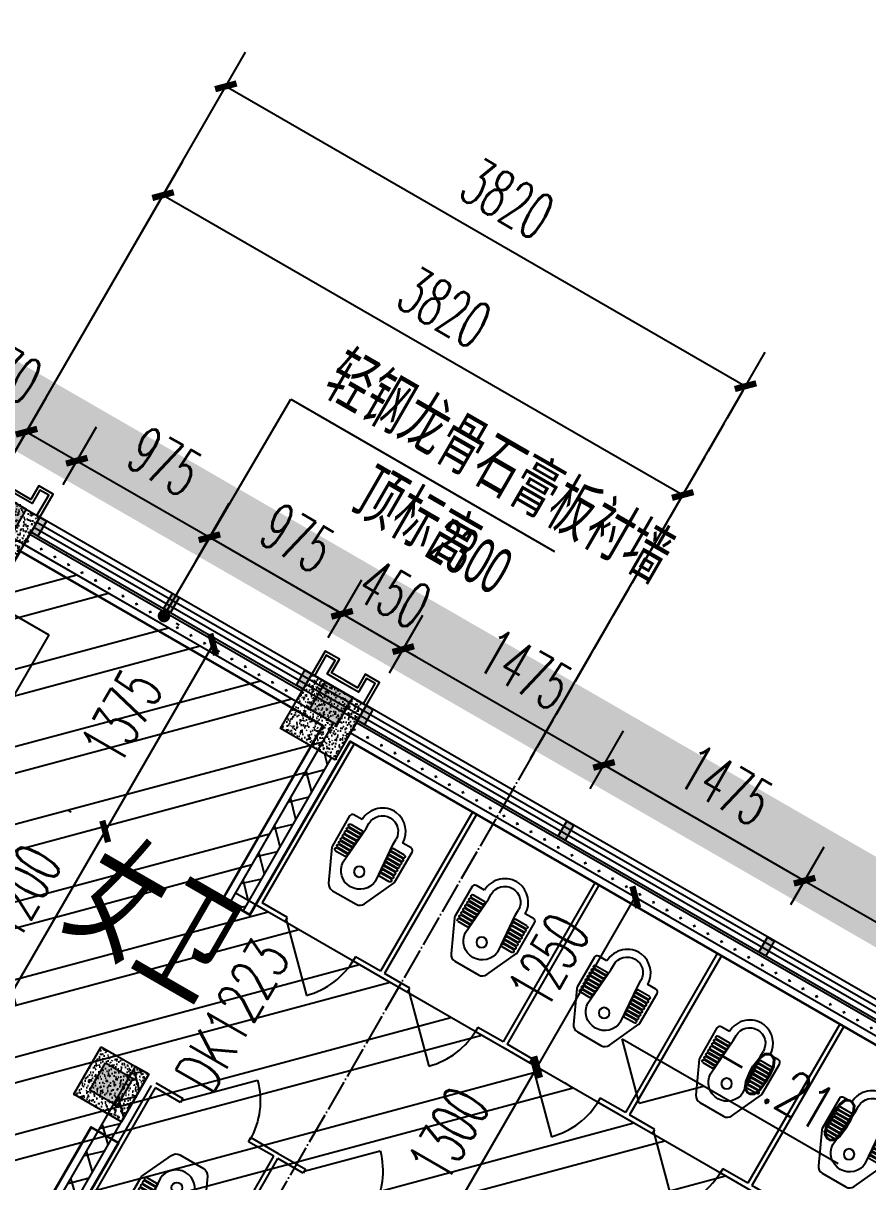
# Model space of a CAD drawing. Header units: millimetres. Extents: x 216654360 to 218309126, y 218099985 to 219647706.
# Drawn here: x 217930284 to 217935662, y 218956292 to 218963670 of the extents above; entities that cross this region are included whole.
import ezdxf
from ezdxf.xclip import XClip

# ---------------------------------------------------------------- set-up
doc = ezdxf.new("R2010")
doc.units = ezdxf.units.MM
doc.header["$LTSCALE"] = 1000
doc.header["$XCLIPFRAME"] = 0
doc.linetypes.add('DASH', pattern=[0.35, 0.25, -0.1])
doc.linetypes.add('DOTE', pattern=[2.4200000000000004, 2, -0.2, 0.02, -0.2])
for name, color, linetype in [('A-ANNO-DIMS', 3, 'Continuous'), ('A-ANNO-DOTE', 1, 'DOTE'), ('A-ANNO-IDEN-LEVL', 3, 'Continuous'), ('A-ANNO-TXT', 7, 'Continuous'), ('A-COLU', 2, 'Continuous'), ('A-COLU-CONC', 2, 'Continuous'), ('A-DOOR', 4, 'Continuous'), ('A-DOOR-HOLE', 161, 'Continuous'), ('A-DOOR-IDEN', 53, 'Continuous'), ('A-FLOR-SPCL', 245, 'Continuous'), ('A-FLOR-STRS', 51, 'Continuous'), ('A-FLOR-TPTN', 135, 'Continuous'), ('A-WALL-CURT', 111, 'Continuous'), ('A-WALL-FIL', 2, 'Continuous'), ('A-WALL-MSNW', 2, 'Continuous'), ('A-WALL-PATT', 252, 'Continuous'), ('A-WALL-SHEA', 2, 'Continuous'), ('DIM_LEAD', 3, 'Continuous'), ('PUB_TEXT', 7, 'Continuous'), ('WINDOW', 4, 'Continuous'), ('洁具', 7, 'Continuous'), ('现状植物', 3, 'Continuous')]:
    doc.layers.add(name, color=color, linetype=linetype)
doc.layers.add('内装控制线', color=6, linetype='Continuous', lineweight=35)
doc.styles.add('_TCH_DIM', font='JZFZ_ENA', dxfattribs={"width": 0.7, "bigfont": 'JZFZ_CNB'})
doc.styles.add('_TCH_DIM_T3', font='SIMPLEX.shx', dxfattribs={"width": 0.5647058823529413, "bigfont": 'GBCBIG.shx'})
doc.styles.add('A_DIM', font='SIMPLEX', dxfattribs={"width": 0.7, "bigfont": 'HZ'})
doc.styles.get("Standard").update_dxf_attribs({"font": 'gbenor.shx', "bigfont": 'gbcbig.shx'})
doc.dimstyles.new('_TCH_ARCH&&100', dxfattribs={"dimtxt": 297.5, "dimasz": 100, "dimexe": 250, "dimexo": 300, "dimgap": 126.25, "dimtad": 1, "dimdec": 0, "dimzin": 0, "dimdsep": 46, "dimtxsty": '_TCH_DIM_T3', "dimblk": 'ARCHTICK', "dimcen": 0.09, "dimclrt": 7, "dimazin": 2, "dimtfac": 1, "dimtdec": 0, "dimtix": 1, "dimtmove": 2, "dimatfit": 3, "dimfxl": 100, "dimtolj": 1, "dimtzin": 0, "dimarcsym": 0})
pattern_1 = [(45, (100, 0), (-100.0001016555733, 100.0001016555733), []), (135, (100, 0), (-100.0001016555733, -100.0001016555733), [])]
pattern_2 = [(45, (-6165862.115936437, -59468.31280915767), (-50.00000133031197, 50.00000133031199), [16, -54.71068]), (135, (-6165750.802216437, -59468.31280915767), (-50.00000133031199, -50.00000133031197), [16, -54.71068])]

# ---------------------------------------------------------------- blocks, each defined once
blk = doc.blocks.new('123sfg')
at = {"layer": 'A-FLOR-STRS', "color": 1, "linetype": 'DASH', "const_width": 0.5}
blk.add_lwpolyline([(-435.7520347369718, -1148.388286254316), (-511.1115516244317, -1148.388286254316), (-511.3552337155952, -1165.729753827507), (-511.0830312329153, -1166.330356907861), (-509.862566358549, -1167.165920006349), (-509.899666979044, -1175.035179553675), (-511.2151629207592, -1175.819181181321), (-511.5013152034771, -1176.37444855023), (-511.8447741047139, -1217.800621691689), (-511.7709169440395, -1218.378271135507), (-511.5875886529493, -1218.902143048302), (-509.7669051376688, -1219.661976483888), (-509.385862355567, -1219.696680274913), (-508.9938257462936, -1221.561295600962), (-505.3071537641226, -1224.627778107655), (-496.1454937860653, -1225.778210952126), (-492.040455449508, -1227.508854247053), (-490.6770727478661, -1229.040993421052), (-491.1780902189776, -1234.403478215337), (-491.8354530945844, -1240.873174603801), (-495.3054724940848, -1245.831589563697), (-496.0934880015939, -1248.609740337537), (-498.2702817226327, -1262.571470302767), (-497.9822436700924, -1324.142034435703)], dxfattribs=at)
blk = doc.blocks.new('2929sk')
at = {"layer": 'A-ANNO-DOTE', "ltscale": 0.1}
blk.add_line((-22108.41759934928, -98506.28522877552), (-22108.41759934928, -79972.76195832115), dxfattribs=at)
blk = doc.blocks.new('123sttyt')
at = {"layer": 'A-COLU-CONC'}
h = blk.add_hatch(dxfattribs=at)
h.set_pattern_fill('混凝土', scale=10)
h.set_pattern_definition([(49.99999999999999, (458507.2726841327, 226049.4547714085), (71.72601826007535, -6.275213498259511), [7.5, -82.5]), (355, (458507.2726841327, 226049.4547714085), (-13.8751333613, 75.21921337000119), [6, -66]), (100.4514, (458513.2498521327, 226048.9318374085), (57.85093817140216, 68.94395420609536), [6.374019000000001, -70.1142112]), (46.18420000000002, (458507.2726841327, 226069.4547714085), (106.7241048625644, -16.55190143290181), [11.25, -123.75]), (96.6356, (458516.1663586327, 226068.0754407085), (93.46627055487033, 97.41178709004417), [9.561028799999999, -105.1713]), (351.1842, (458507.2726841327, 226069.4547714085), (93.46619451336272, 97.41186009253246), [9, -99]), (21, (458517.2726841327, 226064.4547714085), (59.69070521184616, -40.26188906653388), [7.5, -82.5]), (326.0000000000001, (458517.2726841327, 226064.4547714085), (24.33153319215817, 72.5150045046853), [6, -66]), (71.4514, (458522.2469074327, 226061.0996108085), (84.02226285814899, 32.25304967099524), [6.374019000000001, -70.1142112]), (37.50000000000001, (458507.2726841327, 226049.4547714085), (1.215985531729067, 33.28938538313115), [0, -65.19999999999999, 0, -67, 0, -66.25]), (7.499999999999999, (458507.2726841327, 226049.4547714085), (26.30695374421486, 39.44117118823603), [0, -38.2, 0, -63.7, 0, -25.25]), (327.5, (458484.9726841327, 226049.4547714085), (53.3822436172409, -2.255487173437976), [0, -25, 0, -78, 0, -103.5]), (317.5, (458474.9726841327, 226049.4547714085), (58.31861693423862, 10.01049823323177), [0, -32.5, 0, -51.8, 0, -73.5])])
h.paths.add_polyline_path([(6523019.330466915, 268461.0957909399), (6523419.330466915, 268461.0957909399), (6523419.330466892, 268061.0957909399), (6523019.330466892, 268061.0957909399)])
h = blk.add_hatch(color=256, dxfattribs=at)
h.dxf.hatch_style = 1
h.paths.add_polyline_path([(6523119.330466904, 268461.0957909399), (6523319.330466904, 268461.0957909399), (6523319.330466904, 268261.0957909399), (6523119.330466904, 268261.0957909399)])
at = {"layer": 'A-COLU'}
for points in [[(6523019.330466915, 268461.0957909399), (6523419.330466915, 268461.0957909399), (6523419.330466892, 268061.0957909399), (6523019.330466892, 268061.0957909399)], [(6523119.330466904, 268461.0957909399), (6523319.330466904, 268461.0957909399), (6523319.330466904, 268261.0957909399), (6523119.330466904, 268261.0957909399)]]:
    blk.add_lwpolyline(points, close=True, dxfattribs=at)
blk = doc.blocks.new('25tqdryui')
at = {"layer": 'A-COLU-CONC'}
h = blk.add_hatch(dxfattribs=at)
h.set_pattern_fill('混凝土', scale=10)
h.set_pattern_definition([(49.99999999999999, (0, 0), (71.72601826007535, -6.275213498259511), [7.5, -82.5]), (355, (0, 0), (-13.8751333613, 75.21921337000119), [6, -66]), (100.4514, (5.977168000000001, -0.522934), (57.85093817140216, 68.94395420609536), [6.374019000000001, -70.1142112]), (46.18420000000002, (0, 20), (106.7241048625644, -16.55190143290181), [11.25, -123.75]), (96.6356, (8.8936745, 18.6206693), (93.46627055487033, 97.41178709004417), [9.561028799999999, -105.1713]), (351.1842, (0, 20), (93.46619451336272, 97.41186009253246), [9, -99]), (21, (10, 15), (59.69070521184616, -40.26188906653388), [7.5, -82.5]), (326.0000000000001, (10, 15), (24.33153319215817, 72.5150045046853), [6, -66]), (71.4514, (14.9742233, 11.6448394), (84.02226285814899, 32.25304967099524), [6.374019000000001, -70.1142112]), (37.50000000000001, (0, 0), (1.215985531729067, 33.28938538313115), [0, -65.19999999999999, 0, -67, 0, -66.25]), (7.499999999999999, (0, 0), (26.30695374421486, 39.44117118823603), [0, -38.2, 0, -63.7, 0, -25.25]), (327.5, (-22.3, 0), (53.3822436172409, -2.255487173437976), [0, -25, 0, -78, 0, -103.5]), (317.5, (-32.3, 0), (58.31861693423862, 10.01049823323177), [0, -32.5, 0, -51.8, 0, -73.5])])
h.paths.add_polyline_path([(6523044.330466904, 268536.0957909399), (6523394.330466904, 268536.0957909399), (6523394.330466904, 268186.0957909399), (6523044.330466904, 268186.0957909399)])
h = blk.add_hatch(color=256, dxfattribs=at)
h.dxf.hatch_style = 1
h.paths.add_polyline_path([(6523119.330466904, 268461.0957909399), (6523319.330466904, 268461.0957909399), (6523319.330466904, 268261.0957909399), (6523119.330466904, 268261.0957909399)])
at = {"layer": 'A-COLU'}
for points in [[(6523044.330466904, 268536.0957909399), (6523394.330466904, 268536.0957909399), (6523394.330466904, 268186.0957909399), (6523044.330466904, 268186.0957909399)], [(6523119.330466904, 268461.0957909399), (6523319.330466904, 268461.0957909399), (6523319.330466904, 268261.0957909399), (6523119.330466904, 268261.0957909399)], [(6523119.330466904, 268461.0957909399), (6523319.330466904, 268461.0957909399), (6523319.330466904, 268261.0957909399), (6523119.330466904, 268261.0957909399)]]:
    blk.add_lwpolyline(points, close=True, dxfattribs=at)
blk = doc.blocks.new('123arrt')
at = {"layer": 'A-COLU'}
for name, p in [('123sttyt', (-2400, 2799.999975732382)), ('123sttyt', (0, 2799.999975732382)), ('25tqdryui', (0, 0))]:
    blk.add_blockref(name, p, dxfattribs=at)
blk = doc.blocks.new('atyyj')
at = {"color": 6}
for points in [[(6087145.846531308, 41917.42876004828), (6087145.850708799, 41917.44223488616), (6087145.850708793, 42287.44228338455), (6087040.833285737, 42287.42880854666), (6087040.833285737, 42187.42880854666), (6086945.833285737, 42187.42880854666), (6086850.833285737, 42187.42880854666), (6086850.833285737, 42287.42880854666), (6086745.844134575, 42287.41532826515), (6086745.844134575, 42117.42884835148)], [(6087125.83328574, 42117.42884835148), (6087125.833285737, 42267.42880854666), (6087060.833285737, 42267.42880854666), (6087060.833285737, 42167.42880854666), (6086945.833285737, 42167.42880854666), (6086830.833285737, 42167.42880854666), (6086830.833285737, 42267.42880854666), (6086765.833285737, 42267.42880854666), (6086765.833285737, 42117.42884835148)]]:
    blk.add_lwpolyline(points, dxfattribs=at)
at = {"layer": 'A-COLU'}
blk.add_blockref('123sttyt', (-436273.4971811436, -226343.666958125), dxfattribs=at)
blk = doc.blocks.new('234eryayyui')
h = blk.add_hatch(color=251)
h.dxf.hatch_style = 1
h.paths.add_polyline_path([(6065420.674966354, 42391.641019584), (6065470.674966354, 42391.641019584), (6065470.67447537, 42281.641019584), (6065420.67447537, 42281.641019584)])
at = {"layer": 'WINDOW'}
blk.add_lwpolyline([(6065420.674966354, 42391.641019584), (6065470.674966354, 42391.641019584), (6065470.67447537, 42281.641019584), (6065420.67447537, 42281.641019584)], close=True, dxfattribs=at)
blk = doc.blocks.new('124ety6')
at = {"layer": 'A-COLU-CONC', "color": 7}
for p in [(50.00656908191741, 6.189834675751626e-05), (1025.003501717001, 2.143280289601535e-05), (2000.000434353016, 1.854221773101017e-05), (2450.000461977907, -0.0007183336128946394), (3925.052678698674, -0.0004775939596584067), (5400.104895419441, -0.000236854306422174)]:
    blk.add_blockref('234eryayyui', p, dxfattribs=at)
blk = doc.blocks.new('$DorLib2D$00000114')
at = {"color": 0}
blk.add_line((0.4999999999999964, 3.552713678800501e-15), (-0.2071067811864751, 0.7071067811864857), dxfattribs=at)
blk.add_arc((0.5000000000013856, -1.154631945610163e-12), 1.000000000001696, 135, 180, dxfattribs=at)
blk = doc.blocks.new('$plan$00002878')
at = {"layer": '洁具', "color": 0}
for p, q in [((-120, -192.5), (-100, -450.0000000000291)), ((120, -192.5), (100, -450.0000000000291)), ((-197.5893991584308, -230.0463587915583), (-127.0837779579451, -230.0463587915583)), ((-197.5893991584016, -250.0463587915583), (-127.0837779579451, -250.0463587915583)), ((-197.5893991584308, -255.0463587915583), (-125.1420303851191, -255.0463587915583)), ((-197.5893991584016, -275.0463587915583), (-125.1420303851191, -275.0463587915292)), ((-197.5893991584308, -280.0463587915583), (-123.200282812264, -280.0463587915583)), ((197.5893991584308, -280.0463587915583), (123.200282812264, -280.0463587915583)), ((197.5893991584308, -255.0463587915583), (125.1420303851191, -255.0463587915583)), ((197.5893991584016, -275.0463587915583), (125.1420303851191, -275.0463587915292)), ((197.5893991584308, -230.0463587915583), (127.0837779579451, -230.0463587915583)), ((197.5893991584016, -250.0463587915583), (127.0837779579451, -250.0463587915583)), ((-197.5893991584016, -300.0463587915583), (-123.2002828122932, -300.0463587915583)), ((-197.5893991584308, -305.0463587915583), (-121.2585352394963, -305.0463587915583)), ((-197.5893991584016, -325.0463587915583), (-121.2585352394963, -325.0463587915583)), ((-197.5893991584308, -330.0463587915583), (-119.3167876666703, -330.0463587915583)), ((-197.5893991584016, -350.0463587915583), (-119.3167876666703, -350.0463587915583)), ((-197.5893991584308, -355.0463587915583), (-117.3750400938734, -355.0463587915583)), ((197.5893991584308, -355.0463587915583), (117.3750400938734, -355.0463587915583)), ((197.5893991584308, -330.0463587915583), (119.3167876666703, -330.0463587915583)), ((197.5893991584016, -350.0463587915583), (119.3167876666703, -350.0463587915583)), ((197.5893991584308, -305.0463587915583), (121.2585352394963, -305.0463587915583)), ((197.5893991584016, -325.0463587915583), (121.2585352394963, -325.0463587915583)), ((197.5893991584016, -300.0463587915583), (123.2002828122932, -300.0463587915583)), ((-197.5893991584016, -375.0463587915583), (-117.3750400938443, -375.0463587915583)), ((-197.5893991584308, -380.0463587915583), (-115.4332925210474, -380.0463587915583)), ((-197.5893991584016, -400.0463587915583), (-115.4332925210474, -400.0463587915583)), ((-197.5893991584308, -405.0463587915583), (-113.4915449482214, -405.0463587915583)), ((-197.5893991584016, -425.0463587915583), (-113.4915449482214, -425.0463587915583)), ((197.5893991584308, -405.0463587915583), (113.4915449482214, -405.0463587915583)), ((197.5893991584016, -425.0463587915583), (113.4915449482214, -425.0463587915583)), ((197.5893991584308, -380.0463587915583), (115.4332925210474, -380.0463587915583)), ((197.5893991584016, -400.0463587915583), (115.4332925210474, -400.0463587915583)), ((197.5893991584016, -375.0463587915583), (117.3750400938443, -375.0463587915583)), ((-100, -450.0000000000291), (-100, -486.3435219620296)), ((100, -450.0000000000291), (100, -486.3435219620296))]:
    blk.add_line(p, q, dxfattribs=at)
at = {"layer": '洁具'}
blk.add_lwpolyline([(-149.9999999999927, -486.3435219620296), (-210, -486.3435219620296, -0.4142135623729885), (-230, -466.3435219620296), (-230, -246.872255150869, -0.1080307041366527), (-228.1755325925624, -238.5265967001105), (-132.0295949985448, -29.1358538731256, -0.2930686843997553), (-86.59076351713156, 0), (86.59076351713156, 0, -0.2930686843997489), (132.0295949985448, -29.13585387312196), (228.1755325925624, -238.5265967001105, -0.1080307041366528), (230, -246.872255150869), (230, -466.3435219620296, -0.4142135623730951), (210, -486.3435219620296), (150, -486.3435219620296, -0.3704769387679618), (17.71147033309717, -633.7350115449481, -0.4404284666695213)], format="xyb", close=True, dxfattribs=at)
at = {"layer": '洁具', "color": 0}
blk.add_circle((0.6473819928360172, -190), 33.93437923681224, dxfattribs=at)
for centre, radius, start, end in [((-0.6006167570449179, -198.289265411353), 119.539651634164, 89.71212104449961, 177.2240986931284), ((0.600616757030366, -198.289265411353), 119.539651634164, 2.77590130687156, 90.28787895550037), ((-197.5893991584016, -240.0463587915583), 10, 90, 270), ((-197.5893991584308, -265.0463587915583), 10, 90, 270), ((-197.5893991584308, -290.0463587915583), 10, 90, 270), ((-127.0837779579451, -240.0463587915583), 10, 270, 90), ((-125.1420303851191, -265.0463587915292), 10, 270, 90), ((-123.200282812264, -290.0463587915583), 10, 270, 90), ((123.200282812264, -290.0463587915583), 10, 90, 270), ((125.1420303851191, -265.0463587915292), 10, 90, 270), ((127.0837779579451, -240.0463587915583), 10, 90, 270), ((197.5893991584016, -240.0463587915583), 10, 270, 90), ((197.5893991584308, -265.0463587915583), 10, 270, 90), ((197.5893991584308, -290.0463587915583), 10, 270, 90), ((-197.5893991584308, -315.0463587915583), 10, 90, 270), ((-197.5893991584308, -340.0463587915583), 10, 90, 270), ((-197.5893991584308, -365.0463587915583), 10, 90, 270), ((-121.2585352394963, -315.0463587915583), 10, 270, 90), ((-119.3167876666703, -340.0463587915583), 10, 270, 90), ((-117.3750400938443, -365.0463587915583), 10, 270, 90), ((117.3750400938443, -365.0463587915583), 10, 90, 270), ((119.3167876666703, -340.0463587915583), 10, 90, 270), ((121.2585352394963, -315.0463587915583), 10, 90, 270), ((197.5893991584308, -315.0463587915583), 10, 270, 90), ((197.5893991584308, -340.0463587915583), 10, 270, 90), ((197.5893991584308, -365.0463587915583), 10, 270, 90), ((-197.5893991584308, -390.0463587915583), 10, 90, 270), ((-197.5893991584308, -415.0463587915583), 10, 90, 270), ((-115.4332925210474, -390.0463587915583), 10, 270, 90), ((-113.4915449482214, -415.0463587915583), 10, 270, 90), ((113.4915449482214, -415.0463587915583), 10, 90, 270), ((115.4332925210474, -390.0463587915583), 10, 90, 270), ((197.5893991584308, -390.0463587915583), 10, 270, 90), ((197.5893991584308, -415.0463587915583), 10, 270, 90), ((0, -484.9908518361335), 100.0091481639029, 180.7749756292411, 359.2250243707589)]:
    blk.add_arc(centre, radius, start, end, dxfattribs=at)
blk = doc.blocks.new('A$C64048149')
at = {"layer": 'A-WALL-FIL'}
for p, q in [((-1261.44660982769, 1338.55339084068), (-1261.446609811857, 168.5533906712662)), ((-1261.446609854698, 1338.553390655012), (-1231.446609854698, 1338.553390653702)), ((-1231.446609865874, 1338.5533908332), (-1231.446609999985, 168.5533906968776)), ((-361.4466098546982, 1338.553390616071), (-361.4466099468991, 168.5533906535129)), ((-361.4466098546982, 1338.553390609901), (-331.4466098546982, 1338.553390608591)), ((-331.4466098546982, 1338.553390608591), (-331.4466099450365, 168.5533907719073)), ((-1231.446609999985, 168.5533906968776), (-1046.446609067731, 168.5533905499324)), ((-1046.446609067731, 168.5533905499324), (-1046.446609068662, 138.5533906877681)), ((-546.4466090686619, 138.5533906622441), (-546.4466090677306, 168.5533905244374)), ((-546.4466090677306, 168.5533905244374), (-361.4466099468991, 168.5533906535129)), ((-1046.446609068662, 138.5533906877681), (-1246.446609868668, 138.5533906575001)), ((-346.4466098733246, 138.553390612331), (-546.4466090686619, 138.5533906622441))]:
    blk.add_line(p, q, dxfattribs=at)
at = {"layer": 'A-DOOR', "xscale": -499.9999999999999, "yscale": 499.9999999999999, "zscale": 499.9999999999999, "rotation": 179.9999999971277}
blk.add_blockref('$DorLib2D$00000114', (-796.4466093713418, 153.5533906348719), dxfattribs=at)
at = {"layer": 'A-FLOR-TPTN', "rotation": 179.9999999938692}
blk.add_blockref('$plan$00002878', (-796.4466098584235, 460.1788833847604), dxfattribs=at)
blk = doc.blocks.new('13etrt5')
at = {"layer": 'A-WALL-PATT'}
h = blk.add_hatch(dxfattribs=at)
h.set_pattern_fill('多孔材料', color=256, scale=50, style=0)
h.set_pattern_definition(pattern_1)
h.paths.add_polyline_path([(6029384.790809248, 56962.28044140652), (6029384.790809214, 55837.28041722062), (6029484.790809216, 55837.28041721737), (6029484.790809248, 56962.2804414049)])
h = blk.add_hatch(dxfattribs=at)
h.set_pattern_fill('多孔材料', color=256, scale=50, style=0)
h.set_pattern_definition(pattern_1)
h.paths.add_polyline_path([(6029484.790809129, 53362.28041706853), (6029484.790809177, 54637.28041706478), (6029384.79080918, 54637.28041706802), (6029384.790809144, 53362.28041708804), (6029434.790809133, 53295.61375041368)])
at = {"layer": 'A-DOOR-HOLE', "linetype": 'DASH'}
for p, q in [((6029484.790809211, 55837.28041713407), (6029384.790809211, 55837.28041713731)), ((6029384.790809172, 54637.28041713731), (6029484.790809172, 54637.28041713407))]:
    blk.add_line(p, q, dxfattribs=at)
at = {"layer": 'A-FLOR-SPCL'}
blk.add_lwpolyline([(6027534.477610368, 56742.28062070683), (6027534.477610812, 54242.2806194056), (6026934.477610812, 54242.28061926134), (6026934.477610367, 56742.28062056397)], close=True, dxfattribs=at)
at = {"layer": 'A-WALL-FIL'}
for p, q in [((6029384.790809248, 56962.28044140652), (6029384.790809214, 55837.28041722062)), ((6029484.790809248, 56962.2804414049), (6029384.790809248, 56962.28044140652)), ((6029484.790809216, 55837.28041721737), (6029484.790809248, 56962.2804414049)), ((6029384.790809214, 55837.28041722062), (6029484.790809216, 55837.28041721737)), ((6029484.790809177, 54637.28041706478), (6029384.79080918, 54637.28041706802)), ((6029384.79080918, 54637.28041706802), (6029384.790809144, 53362.28041708804)), ((6029484.790809129, 53362.28041706853), (6029484.790809177, 54637.28041706478))]:
    blk.add_line(p, q, dxfattribs=at)
at = {"layer": 'A-WALL-FIL', "color": 152}
for p, q in [((6030449.729170338, 54612.27989163203), (6030649.729169534, 54612.27989158212)), ((6030649.729169534, 54612.27989158212), (6030649.729169533, 54582.27989171993)), ((6030434.72917032, 53412.27989163577), (6030434.72917041, 54582.27989147246)), ((6030464.72917032, 53412.27989162829), (6030464.729170412, 54582.27989159085)), ((6030649.729169533, 54582.27989171993), (6030464.729170412, 54582.27989159085))]:
    blk.add_line(p, q, dxfattribs=at)
at = {"layer": '内装控制线'}
blk.add_lwpolyline([(6028005.738030497, 53162.28041708448), (6028005.738030495, 53412.28031533047), (6026934.486976788, 53412.28051887398), (6026934.486976791, 56962.28056744695), (6027109.495358438, 56962.28036389919), (6027109.497503495, 57112.28039290324), (6029334.79178951, 57112.28039283041), (6029334.79104424, 55837.28041716715), (6029534.790574184, 55837.28041710434), (6029534.803700834, 57112.30153408624), (6034034.729555161, 57112.25925165002), (6034034.728416879, 53812.28041708402), (6033884.666021422, 53812.28041708402), (6033884.666021422, 53412.2795757967), (6029534.790809142, 53412.28041723857), (6029534.790809157, 54162.28046566929), (6029334.790809156, 54162.28046567575), (6029334.790809169, 53412.28041709062), (6029064.79080915, 53412.28041708929), (6029064.790809148, 53120.39379162661)], dxfattribs=at)
at = {"xscale": -1}
for p in [(6029203.283221687, 55773.71403526976), (6030103.283221727, 55773.71403537314), (6031003.283221767, 55773.71403544261), (6031903.283221806, 55773.71403554577), (6032803.283221846, 55773.71403564893)]:
    blk.add_blockref('A$C64048149', p, dxfattribs=at)
at = {"rotation": 180}
for p in [(6029203.282560425, 54750.83328234774), (6031003.282560505, 54750.83328217489)]:
    blk.add_blockref('A$C64048149', p, dxfattribs=at)
at = {"layer": 'A-DOOR', "xscale": -499.9999999999999, "yscale": 499.9999999999999, "zscale": 499.9999999999999, "rotation": 359.9999999971277}
blk.add_blockref('$DorLib2D$00000114', (6030899.729169836, 54597.27989221578), dxfattribs=at)
at = {"layer": 'A-DOOR-IDEN', "style": 'A_DIM', "width": 0.6999999999999998}
blk.add_text('DK1223', height=280, rotation=89.99999999813961, dxfattribs=at).set_placement((6029899.790809174, 54714.61375045404))
blk = doc.blocks.new('_ArchTick')
at = {"color": 0, "linetype": 'ByBlock', "const_width": 0.4}
blk.add_lwpolyline([(-0.5, -0.5), (0.5, 0.5)], dxfattribs=at)
blk = doc.blocks.new('*D273')
at = {"layer": 'A-ANNO-DIMS', "color": 0, "lineweight": -2, "transparency": 16777216}
for p, q in [((6069963.833900534, 39641.64049397215), (6069963.833900534, 40941.62802854132)), ((6070166.63288669, 40941.62802854132), (6070213.833900534, 40941.62802854132)), ((6070166.632107995, 39641.64049397215), (6070213.833900534, 39641.64049397215))]:
    blk.add_line(p, q, dxfattribs=at)
at = {"layer": 'Defpoints', "color": 0, "transparency": 16777216}
for p in [(6069866.63288669, 40941.62802854132), (6069963.833900534, 40941.62802854132), (6069866.632107995, 39641.64049397215)]:
    blk.add_point(p, dxfattribs=at)
at = {"layer": 'A-ANNO-DIMS', "color": 0, "lineweight": -2, "transparency": 16777216, "xscale": 100, "yscale": 100, "zscale": 100}
for p, rotation in [((6069963.833900534, 40941.62802854132), 90), ((6069963.833900534, 39641.64049397215), 270)]:
    blk.add_blockref('_ArchTick', p, dxfattribs=dict(at, rotation=rotation))
at = {"layer": 'A-ANNO-DIMS', "color": 7, "transparency": 16777216, "insert": (6069688.833900534, 40291.63426125771), "char_height": 297.5, "attachment_point": 5, "rotation": 90, "style": '_TCH_DIM_T3'}
blk.add_mtext('\\A1;1300', dxfattribs=at)
blk = doc.blocks.new('*D274')
at = {"layer": 'A-ANNO-DIMS', "color": 0, "lineweight": -2, "transparency": 16777216}
for p, q in [((6069963.834664267, 40941.62802854139), (6069963.834664267, 42191.65707385246)), ((6070166.63363546, 42191.65707385246), (6070213.834664267, 42191.65707385246)), ((6070166.63288669, 40941.62802854139), (6070213.834664267, 40941.62802854139))]:
    blk.add_line(p, q, dxfattribs=at)
at = {"layer": 'Defpoints', "color": 0, "transparency": 16777216}
for p in [(6069866.63363546, 42191.65707385246), (6069963.834664267, 42191.65707385246), (6069866.63288669, 40941.62802854139)]:
    blk.add_point(p, dxfattribs=at)
at = {"layer": 'A-ANNO-DIMS', "color": 0, "lineweight": -2, "transparency": 16777216, "xscale": 100, "yscale": 100, "zscale": 100}
for p, rotation in [((6069963.834664267, 42191.65707385246), 90), ((6069963.834664267, 40941.62802854139), 270)]:
    blk.add_blockref('_ArchTick', p, dxfattribs=dict(at, rotation=rotation))
at = {"layer": 'A-ANNO-DIMS', "color": 7, "transparency": 16777216, "insert": (6069688.834664267, 41566.6425511979), "char_height": 297.5, "attachment_point": 5, "rotation": 90, "style": '_TCH_DIM_T3'}
blk.add_mtext('\\A1;1250', dxfattribs=at)
blk = doc.blocks.new('*D406')
at = {"layer": 'A-ANNO-DIMS', "color": 0, "lineweight": -2, "transparency": 16777216}
for p, q in [((6065095.685603104, 37763.22272731875), (6065095.685603104, 37308.11598626612)), ((6068695.844556831, 37763.22272731875), (6068695.844556831, 37308.11598626612)), ((6065095.685603104, 37558.11598626612), (6068695.844556831, 37558.11598626612))]:
    blk.add_line(p, q, dxfattribs=at)
at = {"layer": 'Defpoints', "color": 0, "transparency": 16777216}
for p in [(6065095.685603104, 38063.22272731875), (6068695.844556831, 38063.22272731875), (6068695.844556831, 37558.11598626612)]:
    blk.add_point(p, dxfattribs=at)
at = {"layer": 'A-ANNO-DIMS', "color": 0, "lineweight": -2, "transparency": 16777216, "xscale": 100, "yscale": 100, "zscale": 100, "rotation": 180}
blk.add_blockref('_ArchTick', (6065095.685603104, 37558.11598626612), dxfattribs=at)
at = {"layer": 'A-ANNO-DIMS', "color": 0, "lineweight": -2, "transparency": 16777216, "xscale": 100, "yscale": 100, "zscale": 100}
blk.add_blockref('_ArchTick', (6068695.844556831, 37558.11598626612), dxfattribs=at)
at = {"layer": 'A-ANNO-DIMS', "color": 7, "transparency": 16777216, "insert": (6066895.765079968, 37833.11598626612), "char_height": 297.5, "attachment_point": 5, "style": '_TCH_DIM_T3'}
blk.add_mtext('\\A1;3600', dxfattribs=at)
blk = doc.blocks.new('*D412')
at = {"layer": 'A-ANNO-DIMS', "color": 0, "lineweight": -2, "transparency": 16777216}
for p, q in [((6066559.632880601, 39666.64104384984), (6066582.253792493, 39666.64104384984)), ((6066832.253792493, 38491.64101953377), (6066832.253792493, 39666.64104384984)), ((6066559.632880604, 38491.64101953377), (6066582.253792493, 38491.64101953377))]:
    blk.add_line(p, q, dxfattribs=at)
at = {"layer": 'Defpoints', "color": 0, "transparency": 16777216}
for p in [(6066832.253792493, 39666.64104384984), (6066859.632880601, 39666.64104384984), (6066859.632880604, 38491.64101953377)]:
    blk.add_point(p, dxfattribs=at)
at = {"layer": 'A-ANNO-DIMS', "color": 0, "lineweight": -2, "transparency": 16777216, "xscale": 100, "yscale": 100, "zscale": 100}
for p, rotation in [((6066832.253792493, 39666.64104384984), 90), ((6066832.253792493, 38491.64101953377), 270)]:
    blk.add_blockref('_ArchTick', p, dxfattribs=dict(at, rotation=rotation))
at = {"layer": 'A-ANNO-DIMS', "color": 7, "transparency": 16777216, "insert": (6066557.253792493, 39079.14103169278), "char_height": 297.5, "attachment_point": 5, "rotation": 90, "style": '_TCH_DIM_T3'}
blk.add_mtext('\\A1;1175', dxfattribs=at)
blk = doc.blocks.new('*D413')
at = {"layer": 'A-ANNO-DIMS', "color": 0, "lineweight": -2, "transparency": 16777216}
for p, q in [((6066559.632880598, 40866.6410195894), (6066582.253792489, 40866.6410195894)), ((6066832.253792489, 39666.64104384984), (6066832.253792489, 40866.6410195894)), ((6066559.632880601, 39666.64104384984), (6066582.253792489, 39666.64104384984))]:
    blk.add_line(p, q, dxfattribs=at)
at = {"layer": 'Defpoints', "color": 0, "transparency": 16777216}
for p in [(6066832.253792489, 40866.6410195894), (6066859.632880598, 40866.6410195894), (6066859.632880601, 39666.64104384984)]:
    blk.add_point(p, dxfattribs=at)
at = {"layer": 'A-ANNO-DIMS', "color": 0, "lineweight": -2, "transparency": 16777216, "xscale": 100, "yscale": 100, "zscale": 100}
for p, rotation in [((6066832.253792489, 40866.6410195894), 90), ((6066832.253792489, 39666.64104384984), 270)]:
    blk.add_blockref('_ArchTick', p, dxfattribs=dict(at, rotation=rotation))
at = {"layer": 'A-ANNO-DIMS', "color": 7, "transparency": 16777216, "insert": (6066557.253792489, 40266.6410317206), "char_height": 297.5, "attachment_point": 5, "rotation": 90, "style": '_TCH_DIM_T3'}
blk.add_mtext('\\A1;1200', dxfattribs=at)
blk = doc.blocks.new('*D414')
at = {"layer": 'A-ANNO-DIMS', "color": 0, "lineweight": -2, "transparency": 16777216}
for p, q in [((6066559.632880596, 42241.63859016888), (6066582.253792487, 42241.63859016888)), ((6066832.253792487, 40866.64101958939), (6066832.253792487, 42241.63859016888)), ((6066559.632880598, 40866.64101958939), (6066582.253792487, 40866.64101958939))]:
    blk.add_line(p, q, dxfattribs=at)
at = {"layer": 'Defpoints', "color": 0, "transparency": 16777216}
for p in [(6066832.253792487, 42241.63859016888), (6066859.632880596, 42241.63859016888), (6066859.632880598, 40866.64101958939)]:
    blk.add_point(p, dxfattribs=at)
at = {"layer": 'A-ANNO-DIMS', "color": 0, "lineweight": -2, "transparency": 16777216, "xscale": 100, "yscale": 100, "zscale": 100}
for p, rotation in [((6066832.253792487, 42241.63859016888), 90), ((6066832.253792487, 40866.64101958939), 270)]:
    blk.add_blockref('_ArchTick', p, dxfattribs=dict(at, rotation=rotation))
at = {"layer": 'A-ANNO-DIMS', "color": 7, "transparency": 16777216, "insert": (6066557.253792487, 41554.13980488011), "char_height": 297.5, "attachment_point": 5, "rotation": 90, "style": '_TCH_DIM_T3'}
blk.add_mtext('\\A1;1375', dxfattribs=at)
blk = doc.blocks.new('*D448')
at = {"layer": 'A-ANNO-DIMS', "color": 0, "lineweight": -2, "transparency": 16777216}
for p, q in [((6065125.844556865, 42645.68900444673), (6065125.844556865, 43070.74270527938)), ((6065495.681535436, 42645.68900444673), (6065495.681535436, 43070.74270527938)), ((6065125.844556865, 42820.74270527938), (6065495.681535436, 42820.74270527938))]:
    blk.add_line(p, q, dxfattribs=at)
at = {"layer": 'Defpoints', "color": 0, "transparency": 16777216}
for p in [(6065495.681535436, 42820.74270527938), (6065125.844556865, 42345.68900444673), (6065495.681535436, 42345.68900444673)]:
    blk.add_point(p, dxfattribs=at)
at = {"layer": 'A-ANNO-DIMS', "color": 0, "lineweight": -2, "transparency": 16777216, "xscale": 100, "yscale": 100, "zscale": 100, "rotation": 180}
blk.add_blockref('_ArchTick', (6065125.844556865, 42820.74270527938), dxfattribs=at)
at = {"layer": 'A-ANNO-DIMS', "color": 0, "lineweight": -2, "transparency": 16777216, "xscale": 100, "yscale": 100, "zscale": 100}
blk.add_blockref('_ArchTick', (6065495.681535436, 42820.74270527938), dxfattribs=at)
at = {"layer": 'A-ANNO-DIMS', "color": 7, "transparency": 16777216, "insert": (6064809.844556865, 43095.74270527938), "char_height": 297.5, "attachment_point": 5, "style": '_TCH_DIM_T3'}
blk.add_mtext('\\A1;370', dxfattribs=at)
blk = doc.blocks.new('*D449')
at = {"layer": 'A-ANNO-DIMS', "color": 0, "lineweight": -2, "transparency": 16777216}
for p, q in [((6065495.681535436, 42645.68900444673), (6065495.681535436, 43070.74270527938)), ((6066470.678468072, 42645.68900444673), (6066470.678468072, 43070.74270527938)), ((6065495.681535436, 42820.74270527938), (6066470.678468072, 42820.74270527938))]:
    blk.add_line(p, q, dxfattribs=at)
at = {"layer": 'Defpoints', "color": 0, "transparency": 16777216}
for p in [(6066470.678468072, 42820.74270527938), (6065495.681535436, 42345.68900444673), (6066470.678468072, 42345.68900444673)]:
    blk.add_point(p, dxfattribs=at)
at = {"layer": 'A-ANNO-DIMS', "color": 0, "lineweight": -2, "transparency": 16777216, "xscale": 100, "yscale": 100, "zscale": 100, "rotation": 180}
blk.add_blockref('_ArchTick', (6065495.681535436, 42820.74270527938), dxfattribs=at)
at = {"layer": 'A-ANNO-DIMS', "color": 0, "lineweight": -2, "transparency": 16777216, "xscale": 100, "yscale": 100, "zscale": 100}
blk.add_blockref('_ArchTick', (6066470.678468072, 42820.74270527938), dxfattribs=at)
at = {"layer": 'A-ANNO-DIMS', "color": 7, "transparency": 16777216, "insert": (6065983.180001754, 43095.74270527938), "char_height": 297.5, "attachment_point": 5, "style": '_TCH_DIM_T3'}
blk.add_mtext('\\A1;975', dxfattribs=at)
blk = doc.blocks.new('*D450')
at = {"layer": 'A-ANNO-DIMS', "color": 0, "lineweight": -2, "transparency": 16777216}
for p, q in [((6066470.678468072, 42645.68900444673), (6066470.678468072, 43070.74270527938)), ((6067445.675400707, 42645.68900444673), (6067445.675400707, 43070.74270527938)), ((6066470.678468072, 42820.74270527938), (6067445.675400707, 42820.74270527938))]:
    blk.add_line(p, q, dxfattribs=at)
at = {"layer": 'Defpoints', "color": 0, "transparency": 16777216}
for p in [(6067445.675400707, 42820.74270527938), (6066470.678468072, 42345.68900444673), (6067445.675400707, 42345.68900444673)]:
    blk.add_point(p, dxfattribs=at)
at = {"layer": 'A-ANNO-DIMS', "color": 0, "lineweight": -2, "transparency": 16777216, "xscale": 100, "yscale": 100, "zscale": 100, "rotation": 180}
blk.add_blockref('_ArchTick', (6066470.678468072, 42820.74270527938), dxfattribs=at)
at = {"layer": 'A-ANNO-DIMS', "color": 0, "lineweight": -2, "transparency": 16777216, "xscale": 100, "yscale": 100, "zscale": 100}
blk.add_blockref('_ArchTick', (6067445.675400707, 42820.74270527938), dxfattribs=at)
at = {"layer": 'A-ANNO-DIMS', "color": 7, "transparency": 16777216, "insert": (6066958.176934389, 43095.74270527938), "char_height": 297.5, "attachment_point": 5, "style": '_TCH_DIM_T3'}
blk.add_mtext('\\A1;975', dxfattribs=at)
blk = doc.blocks.new('*D451')
at = {"layer": 'A-ANNO-DIMS', "color": 0, "lineweight": -2, "transparency": 16777216}
for p, q in [((6067445.675400707, 42645.68900444673), (6067445.675400707, 43070.74270527938)), ((6067895.675428334, 42645.68900444673), (6067895.675428334, 43070.74270527938)), ((6067445.675400707, 42820.74270527938), (6067345.675400707, 42820.74270527938)), ((6067445.675400707, 42820.74270527938), (6067895.675428334, 42820.74270527938)), ((6067895.675428334, 42820.74270527938), (6067995.675428334, 42820.74270527938))]:
    blk.add_line(p, q, dxfattribs=at)
at = {"layer": 'Defpoints', "color": 0, "transparency": 16777216}
for p in [(6067895.675428334, 42820.74270527938), (6067445.675400707, 42345.68900444673), (6067895.675428334, 42345.68900444673)]:
    blk.add_point(p, dxfattribs=at)
at = {"layer": 'A-ANNO-DIMS', "color": 0, "lineweight": -2, "transparency": 16777216, "xscale": 100, "yscale": 100, "zscale": 100}
blk.add_blockref('_ArchTick', (6067445.675400707, 42820.74270527938), dxfattribs=at)
at = {"layer": 'A-ANNO-DIMS', "color": 0, "lineweight": -2, "transparency": 16777216, "xscale": 100, "yscale": 100, "zscale": 100, "rotation": 180}
blk.add_blockref('_ArchTick', (6067895.675428334, 42820.74270527938), dxfattribs=at)
at = {"layer": 'A-ANNO-DIMS', "color": 7, "transparency": 16777216, "insert": (6067670.67541452, 43095.74270527938), "char_height": 297.5, "attachment_point": 5, "style": '_TCH_DIM_T3'}
blk.add_mtext('\\A1;450', dxfattribs=at)
blk = doc.blocks.new('*D452')
at = {"layer": 'A-ANNO-DIMS', "color": 0, "lineweight": -2, "transparency": 16777216}
for p, q in [((6067895.675428334, 42645.68900444673), (6067895.675428334, 43070.74270527938)), ((6069370.727645054, 42645.68900444673), (6069370.727645054, 43070.74270527938)), ((6067895.675428334, 42820.74270527938), (6069370.727645054, 42820.74270527938))]:
    blk.add_line(p, q, dxfattribs=at)
at = {"layer": 'Defpoints', "color": 0, "transparency": 16777216}
for p in [(6069370.727645054, 42820.74270527938), (6067895.675428334, 42345.68900444673), (6069370.727645054, 42345.68900444673)]:
    blk.add_point(p, dxfattribs=at)
at = {"layer": 'A-ANNO-DIMS', "color": 0, "lineweight": -2, "transparency": 16777216, "xscale": 100, "yscale": 100, "zscale": 100, "rotation": 180}
blk.add_blockref('_ArchTick', (6067895.675428334, 42820.74270527938), dxfattribs=at)
at = {"layer": 'A-ANNO-DIMS', "color": 0, "lineweight": -2, "transparency": 16777216, "xscale": 100, "yscale": 100, "zscale": 100}
blk.add_blockref('_ArchTick', (6069370.727645054, 42820.74270527938), dxfattribs=at)
at = {"layer": 'A-ANNO-DIMS', "color": 7, "transparency": 16777216, "insert": (6068633.201536694, 43095.74270527938), "char_height": 297.5, "attachment_point": 5, "style": '_TCH_DIM_T3'}
blk.add_mtext('\\A1;1475', dxfattribs=at)
blk = doc.blocks.new('*D453')
at = {"layer": 'A-ANNO-DIMS', "color": 0, "lineweight": -2, "transparency": 16777216}
for p, q in [((6069370.727645054, 42645.68900444673), (6069370.727645054, 43070.74270527938)), ((6070845.779861773, 42645.68900444673), (6070845.779861773, 43070.74270527938)), ((6069370.727645054, 42820.74270527938), (6070845.779861773, 42820.74270527938))]:
    blk.add_line(p, q, dxfattribs=at)
at = {"layer": 'Defpoints', "color": 0, "transparency": 16777216}
for p in [(6070845.779861773, 42820.74270527938), (6069370.727645054, 42345.68900444673), (6070845.779861773, 42345.68900444673)]:
    blk.add_point(p, dxfattribs=at)
at = {"layer": 'A-ANNO-DIMS', "color": 0, "lineweight": -2, "transparency": 16777216, "xscale": 100, "yscale": 100, "zscale": 100, "rotation": 180}
blk.add_blockref('_ArchTick', (6069370.727645054, 42820.74270527938), dxfattribs=at)
at = {"layer": 'A-ANNO-DIMS', "color": 0, "lineweight": -2, "transparency": 16777216, "xscale": 100, "yscale": 100, "zscale": 100}
blk.add_blockref('_ArchTick', (6070845.779861773, 42820.74270527938), dxfattribs=at)
at = {"layer": 'A-ANNO-DIMS', "color": 7, "transparency": 16777216, "insert": (6070108.253753413, 43095.74270527938), "char_height": 297.5, "attachment_point": 5, "style": '_TCH_DIM_T3'}
blk.add_mtext('\\A1;1475', dxfattribs=at)
blk = doc.blocks.new('*D454')
at = {"layer": 'A-ANNO-DIMS', "color": 0, "lineweight": -2, "transparency": 16777216}
for p, q in [((6070845.779861773, 42645.68900444673), (6070845.779861773, 43070.74270527938)), ((6072320.832078495, 42645.68900444673), (6072320.832078495, 43070.74270527938)), ((6070845.779861773, 42820.74270527938), (6072320.832078495, 42820.74270527938))]:
    blk.add_line(p, q, dxfattribs=at)
at = {"layer": 'Defpoints', "color": 0, "transparency": 16777216}
for p in [(6072320.832078495, 42820.74270527938), (6070845.779861773, 42345.68900444673), (6072320.832078495, 42345.68900444673)]:
    blk.add_point(p, dxfattribs=at)
at = {"layer": 'A-ANNO-DIMS', "color": 0, "lineweight": -2, "transparency": 16777216, "xscale": 100, "yscale": 100, "zscale": 100, "rotation": 180}
blk.add_blockref('_ArchTick', (6070845.779861773, 42820.74270527938), dxfattribs=at)
at = {"layer": 'A-ANNO-DIMS', "color": 0, "lineweight": -2, "transparency": 16777216, "xscale": 100, "yscale": 100, "zscale": 100}
blk.add_blockref('_ArchTick', (6072320.832078495, 42820.74270527938), dxfattribs=at)
at = {"layer": 'A-ANNO-DIMS', "color": 7, "transparency": 16777216, "insert": (6071583.305970134, 43095.74270527938), "char_height": 297.5, "attachment_point": 5, "style": '_TCH_DIM_T3'}
blk.add_mtext('\\A1;1475', dxfattribs=at)
blk = doc.blocks.new('*D519')
at = {"layer": 'A-ANNO-DIMS', "color": 0, "lineweight": -2, "transparency": 16777216}
for p, q in [((6065125.844556865, 43422.64101953998), (6065125.844556865, 45610.13843081625)), ((6068945.844556829, 43422.64101953997), (6068945.844556829, 45610.13843081625)), ((6065125.844556865, 45360.13843081625), (6068945.844556829, 45360.13843081625))]:
    blk.add_line(p, q, dxfattribs=at)
at = {"layer": 'Defpoints', "color": 0, "transparency": 16777216}
for p in [(6068945.844556829, 45360.13843081625), (6065125.844556865, 43122.64101953998), (6068945.844556829, 43122.64101953997)]:
    blk.add_point(p, dxfattribs=at)
at = {"layer": 'A-ANNO-DIMS', "color": 0, "lineweight": -2, "transparency": 16777216, "xscale": 100, "yscale": 100, "zscale": 100, "rotation": 180}
blk.add_blockref('_ArchTick', (6065125.844556865, 45360.13843081625), dxfattribs=at)
at = {"layer": 'A-ANNO-DIMS', "color": 0, "lineweight": -2, "transparency": 16777216, "xscale": 100, "yscale": 100, "zscale": 100}
blk.add_blockref('_ArchTick', (6068945.844556829, 45360.13843081625), dxfattribs=at)
at = {"layer": 'A-ANNO-DIMS', "color": 7, "transparency": 16777216, "insert": (6067035.844556848, 45635.13843081625), "char_height": 297.5, "attachment_point": 5, "style": '_TCH_DIM_T3'}
blk.add_mtext('\\A1;3820', dxfattribs=at)
blk = doc.blocks.new('*D520')
at = {"layer": 'A-ANNO-DIMS', "color": 0, "lineweight": -2, "transparency": 16777216}
for p, q in [((6065125.844556865, 42622.64101953998), (6065125.844556865, 44810.13843081625)), ((6068945.844556829, 42622.64101953997), (6068945.844556829, 44810.13843081625)), ((6065125.844556865, 44560.13843081625), (6068945.844556829, 44560.13843081625))]:
    blk.add_line(p, q, dxfattribs=at)
at = {"layer": 'Defpoints', "color": 0, "transparency": 16777216}
for p in [(6068945.844556829, 44560.13843081625), (6065125.844556865, 42322.64101953998), (6068945.844556829, 42322.64101953997)]:
    blk.add_point(p, dxfattribs=at)
at = {"layer": 'A-ANNO-DIMS', "color": 0, "lineweight": -2, "transparency": 16777216, "xscale": 100, "yscale": 100, "zscale": 100, "rotation": 180}
blk.add_blockref('_ArchTick', (6065125.844556865, 44560.13843081625), dxfattribs=at)
at = {"layer": 'A-ANNO-DIMS', "color": 0, "lineweight": -2, "transparency": 16777216, "xscale": 100, "yscale": 100, "zscale": 100}
blk.add_blockref('_ArchTick', (6068945.844556829, 44560.13843081625), dxfattribs=at)
at = {"layer": 'A-ANNO-DIMS', "color": 7, "transparency": 16777216, "insert": (6067035.844556848, 44835.13843081625), "char_height": 297.5, "attachment_point": 5, "style": '_TCH_DIM_T3'}
blk.add_mtext('\\A1;3820', dxfattribs=at)
blk = doc.blocks.new('A$C04836B57')
h = blk.add_hatch()
h.set_pattern_fill('ANSI32', color=251, scale=100)
h.set_pattern_definition([(45, (-6165879.106576437, -59482.65594915765), (-336.7596045400933, 336.7596045400933), []), (45, (-6165654.600076437, -59482.65594915765), (-336.7596045400933, 336.7596045400933), [])])
edge = h.paths.add_edge_path()
edge.add_line((-93806.74076194037, -23891.01582656463), (-100673.4373654258, -23891.01599156326))
edge.add_line((-100673.4373654258, -23891.01599156326), (-100673.4219870726, -17291.0197903212))
edge.add_line((-100673.4219870726, -17291.0197903212), (-98133.13709999435, -17291.01962532845))
edge.add_line((-98133.13709999435, -17291.01962532845), (-98133.13737810124, -18541.02919732087))
edge.add_line((-98133.13737810124, -18541.02919732087), (-93433.42846856453, -18541.02703158677))
edge.add_line((-93433.42846856453, -18541.02703158677), (-93433.42581176851, -17391.02929940046))
edge.add_line((-93433.42581176851, -17391.02929940046), (-93433.19577457756, -17391.04147912645))
edge.add_line((-93433.19577457756, -17391.04147912645), (-93433.20651115384, -20965.82024458147))
edge.add_line((-93433.20651115384, -20965.82024458147), (-93333.25523686316, -20965.81023058342))
edge.add_line((-93333.25523686316, -20965.81023058342), (-93333.26880235411, -23765.83032686323))
at = {"layer": 'A-WALL-PATT'}
h = blk.add_hatch(dxfattribs=at)
h.set_pattern_fill('石膏板', color=256, scale=20, style=0)
h.set_pattern_definition(pattern_2)
h.paths.add_polyline_path([(-100408.431344104, -17291.02743933994), (-98408.431344104, -17291.01325510164), (-98408.43187601212, -17216.01325510353), (-100408.4318760121, -17216.02743934184)])
h = blk.add_hatch(dxfattribs=at)
h.set_pattern_fill('石膏板', color=256, scale=20, style=0)
h.set_pattern_definition(pattern_2)
h.paths.add_polyline_path([(-98008.41397443973, -17291.01018998112), (-93533.27477634791, -17290.9848211206), (-93533.27520151157, -17215.98482112181), (-98008.41439960338, -17216.01018998233)])
blk.add_lwpolyline([(-93806.74076194037, -23891.01582656463), (-100673.4373654258, -23891.01599156326), (-100673.4219870726, -17291.0197903212), (-98133.13709999435, -17291.01962532845), (-98133.13737810124, -18541.02919732087), (-93433.42846856453, -18541.02703158677), (-93433.42581176851, -17391.02929940046), (-93433.19577457756, -17391.04147912645), (-93433.20651115384, -20965.82024458147), (-93333.25523686316, -20965.81023058342), (-93333.26880235411, -23765.83032686323)])
at = {"layer": 'A-ANNO-IDEN-LEVL'}
for p, q in [((-95236.60673195496, -18415.81923059413), (-95536.60673195496, -18115.81923059413)), ((-95536.60673195496, -18115.81923059413), (-93948.60673195496, -18115.81923059413)), ((-95236.60673195496, -18415.81923059413), (-94936.60673195496, -18115.81923059413))]:
    blk.add_line(p, q, dxfattribs=at)
at = {"layer": 'A-WALL-CURT'}
for p, q in [((-66083.27438447252, -17091.01500706963), (-100408.4250410013, -17091.01490530548)), ((-100408.4250410013, -17091.01490530548), (-100408.4250413273, -17201.01490530548)), ((-100408.4250411103, -17127.68157197215), (-66083.27438446041, -17127.68167373639)), ((-100408.4250412183, -17164.34823863882), (-66083.27438456938, -17164.34834040258)), ((-100408.4250413273, -17201.01490530548), (-66083.27438479941, -17201.01500706989))]:
    blk.add_line(p, q, dxfattribs=at)
at = {"layer": 'A-WALL-MSNW'}
for p, q in [((-100408.4318760121, -17216.02743934184), (-98408.43187601212, -17216.01325510353)), ((-100408.4318760121, -17216.02743934184), (-100408.431344104, -17291.02743933994)), ((-98408.43187601212, -17216.01325510353), (-98408.431344104, -17291.01325510164)), ((-98008.41439960338, -17216.01018998233), (-93533.27520151157, -17215.98482112181)), ((-98008.41439960338, -17216.01018998233), (-98008.41397443973, -17291.01018998112)), ((-100408.431344104, -17291.02743933994), (-98408.431344104, -17291.01325510164)), ((-98008.41397443973, -17291.01018998112), (-93533.27477634791, -17290.9848211206))]:
    blk.add_line(p, q, dxfattribs=at)
at = {"layer": 'DIM_LEAD'}
for p, q in [((-99408.4735479299, -17241.12585937484), (-99398.14491632394, -15641.7392468456)), ((-99398.14491632394, -15641.7392468456), (-97460.30875724833, -15641.7392468456))]:
    blk.add_line(p, q, dxfattribs=at)
at = {"layer": 'DIM_LEAD', "const_width": 40}
blk.add_lwpolyline([(-99408.60270264652, -17261.12544234697, 1), (-99408.34439321328, -17221.12627640271, 1)], format="xyb", close=True, dxfattribs=at)
for p in [(-6187554.26489582, -59208.44371385214), (-6185154.26489582, -59208.44371385211)]:
    blk.add_blockref('atyyj', p)
at = {"layer": 'A-ANNO-DOTE'}
ref = blk.add_blockref('123sfg', (408074.6474547908, 1131835.749373674), dxfattribs=dict(at, xscale=1000, yscale=1000, zscale=1000))
XClip(ref).set_block_clipping_path([(-527.116253690554, -1244.4995262616217), (-408.074574071597, -1131.8357493736744)])
at = {"layer": 'A-COLU-CONC', "color": 7}
blk.add_blockref('124ety6', (-6165879.106576437, -59482.65594915766), dxfattribs=at)
at = {"layer": 'A-COLU-CONC'}
blk.add_blockref('13etrt5', (-6127517.92804103, -74453.29534671037), dxfattribs=at)
at = {"layer": 'A-FLOR-SPCL', "rotation": 180}
blk.add_blockref('2929sk', (-119041.6796189575, -112663.7768879475), dxfattribs=at)
at = {"layer": 'A-WALL-SHEA', "color": 6}
blk.add_blockref('123arrt', (-6621427.762076964, -288352.1106719777), dxfattribs=at)
at = {"layer": 'A-ANNO-TXT', "color": 7, "style": 'A_DIM', "width": 0.6999999999999998}
blk.add_text('-0.210', height=280, dxfattribs=at).set_placement((-94967.94006528892, -18010.81923059413))
at = {"layer": 'PUB_TEXT', "color": 7, "style": '_TCH_DIM'}
for s, height, width, p in [('轻钢龙骨石膏板衬墙', 357.4468085106383, 0.8, (-99257.22365086526, -15529.29243833496)), ('顶标高', 357.4468085106383, 0.8, (-98729.22365086526, -16081.84562982433)), ('2300', 297.5, 0.5647058823529412, (-98157.30875724833, -16081.84562982433))]:
    blk.add_text(s, height=height, dxfattribs=dict(at, width=width)).set_placement(p)
at = {"layer": 'PUB_TEXT'}
blk.add_text('女卫', height=714.8936170212767, dxfattribs=at).set_placement((-99010.25595609285, -19320.00729902756))
at = {"layer": 'A-ANNO-DIMS'}
for p1, p2, distance, picture, middle in [((-100753.2620195718, -16360.01492961768), (-96933.26201960817, -16360.0149296177), 2237.497411276281, '*D519', (-98843.26201958954, -13847.51751834142)), ((-100753.2620195718, -17160.01492961768), (-96933.26201960817, -17160.0149296177), 2237.4974112762816, '*D520', (-98843.26201958954, -14647.51751834142)), ((-100383.4250410013, -17136.96694471093), (-99408.42810836527, -17136.96694471093), 475.05370083265007, '*D449', (-99895.92657468282, -16386.91324387828)), ((-99408.42810836527, -17136.96694471093), (-98433.43117573019, -17136.96694471093), 475.05370083265007, '*D450', (-98920.92964204773, -16386.91324387828)), ((-98433.43117573019, -17136.96694471093), (-97983.43114810344, -17136.96694471093), 475.05370083265007, '*D451', (-98208.43116191681, -16386.91324387828)), ((-97983.43114810344, -17136.96694471093), (-96508.3789313836, -17136.96694471093), 475.05370083265007, '*D452', (-97245.90503974352, -16386.91324387828)), ((-96508.3789313836, -17136.96694471093), (-95033.32671466377, -17136.96694471093), 475.05370083265007, '*D453', (-95770.85282302368, -16386.91324387828)), ((-95033.32671466377, -17136.96694471093), (-93558.27449794207, -17136.96694471093), 475.05370083265007, '*D454', (-94295.80060630292, -16386.91324387828)), ((-99019.47369583882, -18616.01492956827), (-99019.47369584162, -17241.01735898878), 27.379088108427826, '*D414', (-99321.85278395005, -17928.51614427755)), ((-96012.47368974704, -18541.02792061627), (-96012.47294097673, -17290.9988753052), -97.20102880613997, '*D274', (-96190.27191217057, -17916.01339795977)), ((-96012.47446844168, -19841.01545518552), (-96012.47368974704, -18541.02792061634), -97.20101384351149, '*D273', (-96190.27267590351, -19191.02168789996)), ((-99019.47369583603, -19816.01490530783), (-99019.47369583882, -18616.01492956826), 27.379088109359145, '*D413', (-99321.85278394818, -19216.01491743707)), ((-99019.47369583324, -20991.01492962389), (-99019.47369583603, -19816.01490530783), 27.379088108427823, '*D412', (-99321.85278394446, -20403.51491746488)), ((-100783.4209733335, -21419.43322183892), (-97183.2620196063, -21419.43322183892), -505.1067410526193, '*D406', (-98983.34149646945, -21649.53996289154))]:
    dim = blk.add_aligned_dim(p1=p1, p2=p2, distance=distance, dimstyle='_TCH_ARCH&&100', dxfattribs=at)
    dim.commit()
    dim.dimension.update_dxf_attribs({"geometry": picture, "text_midpoint": middle, "insert": (-6165879.106576437, -59482.65594915766)})
dim = blk.add_linear_dim(base=(-100383.4250410013, -16661.91324387828), p1=(-100753.2620195718, -17136.96694471093), p2=(-100383.4250410013, -17136.96694471093), angle=0, dimstyle='_TCH_ARCH&&100', dxfattribs=at)
dim.commit()
dim.dimension.update_dxf_attribs({"geometry": '*D448', "text_midpoint": (-101069.2620195718, -16386.91324387828), "dimtype": 129, "insert": (-6165879.106576437, -59482.65594915766)})

msp = doc.modelspace()

# ---------------------------------------------------------------- block references
at = {"layer": '现状植物', "rotation": 330.0099772030858}
msp.add_blockref('A$C04836B57', (218025897.187641, 218925138.5110827), dxfattribs=at)

doc.saveas('drawing.dxf')
